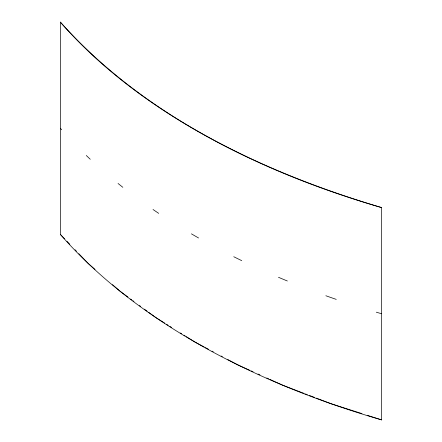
<?xml version="1.0" encoding="UTF-8"?>
<svg xmlns="http://www.w3.org/2000/svg" width="442" height="442" viewBox="0 0 442 442"><rect width="100%" height="100%" fill="white"/><g stroke="black" fill="none" stroke-linecap="round" stroke-linejoin="round"><path stroke-width="0.66" d="M367.208 415.287L381.65 419.9L381.65 207.602C262.432 172.126 144.468 116.218 60.35 22.1L60.35 234.398L64.615 238.851M361.959 413.607L331.108 403.756L316.345 398.104M304.146 393.435L282.963 385.325L269.891 379.402M305.433 393.927L307.356 394.662M309.284 395.402L314.417 397.364M249.968 370.379L237.52 364.738L227.818 359.567M251.216 370.943L253.084 371.788M258.062 374.043L259.929 374.893M266.78 377.993L268.648 378.838M204.171 346.964L195.077 342.119L186.303 336.633M205.381 347.611L208.414 349.224M212.055 351.163L213.265 351.81M221.149 356.014L222.359 356.661M164.667 323.096L155.893 317.61L148.761 312.361M166.419 324.196L168.175 325.29M169.927 326.389L171.684 327.489M180.458 332.975L181.623 333.704M183.966 335.169L185.132 335.898M127.915 297.024L120.235 291.377L112.511 284.648M130.655 299.046L131.755 299.853M132.849 300.659L133.948 301.466M139.434 305.505L140.534 306.312M144.374 309.135L147.114 311.151M95.008 269.405L88.317 263.576L78.836 253.686M66.985 241.321L69.83 244.288M75.046 249.73L76.466 251.216M381.65 419.9A722.239 416.983 0 0 1 60.355 234.398M60.35 22.1A722.245 416.983 0 0 0 282.963 173.026A722.239 416.983 0 0 0 381.65 207.602M381.65 313.754A722.25 416.988 0 0 1 376.302 312.185M336.252 299.389A722.25 416.988 0 0 1 325.859 295.748M287.344 280.99A722.25 416.988 0 0 1 278.488 277.294M241.752 260.653A722.25 416.988 0 0 1 233.763 256.73M198.585 237.984A722.25 416.988 0 0 1 191.43 233.851M158.7 213.353A722.25 416.988 0 0 1 153.026 209.502M122.843 187.303A722.25 416.988 0 0 1 118.058 183.48M90.256 159.264A722.25 416.988 0 0 1 86.295 155.496M61.67 129.76A722.25 416.988 0 0 1 60.35 128.246"/></g></svg>
